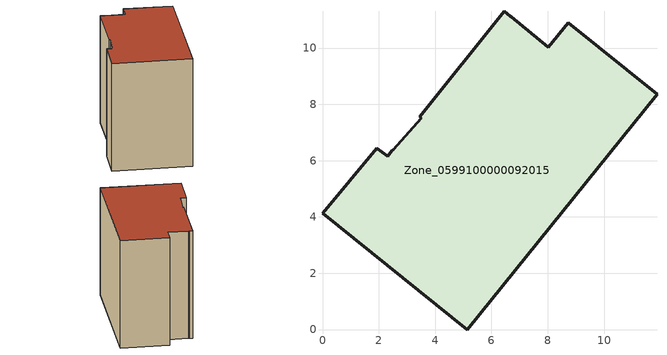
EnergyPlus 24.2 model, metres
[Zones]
Zone_0599100000092015
 floor ground (C_G): 6.46,11.3 6.67,11.13 6.71,11.11 8.02,10.03 8.73,10.89 11.88,8.35 5.14,0 0,4.13 1.92,6.44 2.31,6.15 2.38,6.24 2.47,6.34 2.51,6.38 3.51,7.51 3.45,7.56 z0
 wall outside (C_F): 11.88,8.35 8.73,10.89 8.02,10.03 6.71,11.11 6.67,11.13 6.46,11.3 3.45,7.56 3.51,7.51 2.51,6.38 2.47,6.34 2.38,6.24 2.31,6.15 1.92,6.44 0,4.13 5.14,0 11.88,8.35 z0:9.42
 roof outside (C_R): 8.02,10.03 6.71,11.11 6.67,11.13 6.46,11.3 3.45,7.56 3.51,7.51 2.51,6.38 2.47,6.34 2.38,6.24 2.31,6.15 1.92,6.44 0,4.13 5.14,0 11.88,8.35 8.73,10.89 z9.42
[BUILDING]
Pand.0599100000092015: North Axis=0; Terrain=City; Loads Convergence Tolerance Value=0.04; Temperature Convergence Tolerance Value=0.4; Solar Distribution=FullExterior; Maximum Number of Warmup Days=25; Minimum Number of Warmup Days=1
[Site:Location]
Rotterdam.The.Hague.AP_ZH_NLD Design_Conditions: Latitude=51.96; Longitude=4.45; Time Zone=1; Elevation=-4.5
[SITE:GROUNDTEMPERATURE:BUILDINGSURFACE]
18, 18, 18, 18, 18, 18, 18, 18, 18, 18, 18, 18
[MATERIAL] Thermal Absorptance=0.9; Solar Absorptance=0.7; Visible Absorptance=0.7
Name | Roughness | Thickness | Conductivity | Density | Specific Heat
G.TC.1946 | MediumSmooth | 0.15 | 1 | 540 | 1210
F.TC.1946 | Rough | 0.3 | 0.857143 | 1920 | 840
R.TC.1946 | MediumRough | 0.2 | 0.909091 | 1500 | 1000
[CONSTRUCTION]
C_G: G.TC.1946
C_F: F.TC.1946
C_R: R.TC.1946
[ZONE]
Zone_0599100000092015: Type=1; Multiplier=1; Ceiling Height=Autocalculate; Volume=Autocalculate; Floor Area=autocalculate; Part of Total Floor Area=Yes
[ZONEINFILTRATION:DESIGNFLOWRATE]
Infil_Zone_0599100000092015: Zone or ZoneList or Space or SpaceList=Zone_0599100000092015; Schedule=AlwaysOn; Design Flow Rate Calculation Method=Flow/Area; Flow Rate per Floor Area=0.003; Constant Term Coefficient=1; Temperature Term Coefficient=0; Velocity Term Coefficient=0; Velocity Squared Term Coefficient=0
[HVACTEMPLATE:ZONE:IDEALLOADSAIRSYSTEM]
Zone_0599100000092015: Maximum Heating Supply Air Temperature=50; Minimum Cooling Supply Air Temperature=13; Maximum Heating Supply Air Humidity Ratio=0.0156; Minimum Cooling Supply Air Humidity Ratio=0.0077; Heating Limit=NoLimit; Cooling Limit=NoLimit; Dehumidification Control Type=ConstantSensibleHeatRatio; Cooling Sensible Heat Ratio=0.7; Dehumidification Setpoint=60; Humidification Control Type=None; Humidification Setpoint=30; Outdoor Air Method=None; Outdoor Air Flow Rate per Person=0.00944; Outdoor Air Flow Rate per Zone Floor Area=0; Outdoor Air Flow Rate per Zone=0; Demand Controlled Ventilation Type=None; Outdoor Air Economizer Type=NoEconomizer; Heat Recovery Type=None; Sensible Heat Recovery Effectiveness=0.7; Latent Heat Recovery Effectiveness=0.65
[ZONECONTROL:THERMOSTAT]
ThermostatControl_Zone_0599100000092015: Zone or ZoneList=Zone_0599100000092015; Control Type Schedule=DualSetpointControlType; Control 1=Thermostat_Zone_0599100000092015; Temperature Difference Between Cutout And Setpoint=0
[THERMOSTATSETPOINT:DUALSETPOINT]
Thermostat_Zone_0599100000092015: Heating Setpoint Temperature Schedule=HeatingSetpoint_Zone_0599100000092015; Cooling Setpoint Temperature Schedule=CoolingSetpoint_Zone_0599100000092015
[SCHEDULE:COMPACT]
HeatingSetpoint_Zone_0599100000092015: Through: 12/31, For: AllDays, Until: 24:00, 21
CoolingSetpoint_Zone_0599100000092015: Through: 12/31, For: AllDays, Until: 24:00, 24
DualSetpointControlType: Through: 12/31, For: AllDays, Until: 24:00, 4
AlwaysOn: Through: 12/31, For: AllDays, Until: 24:00, 1
